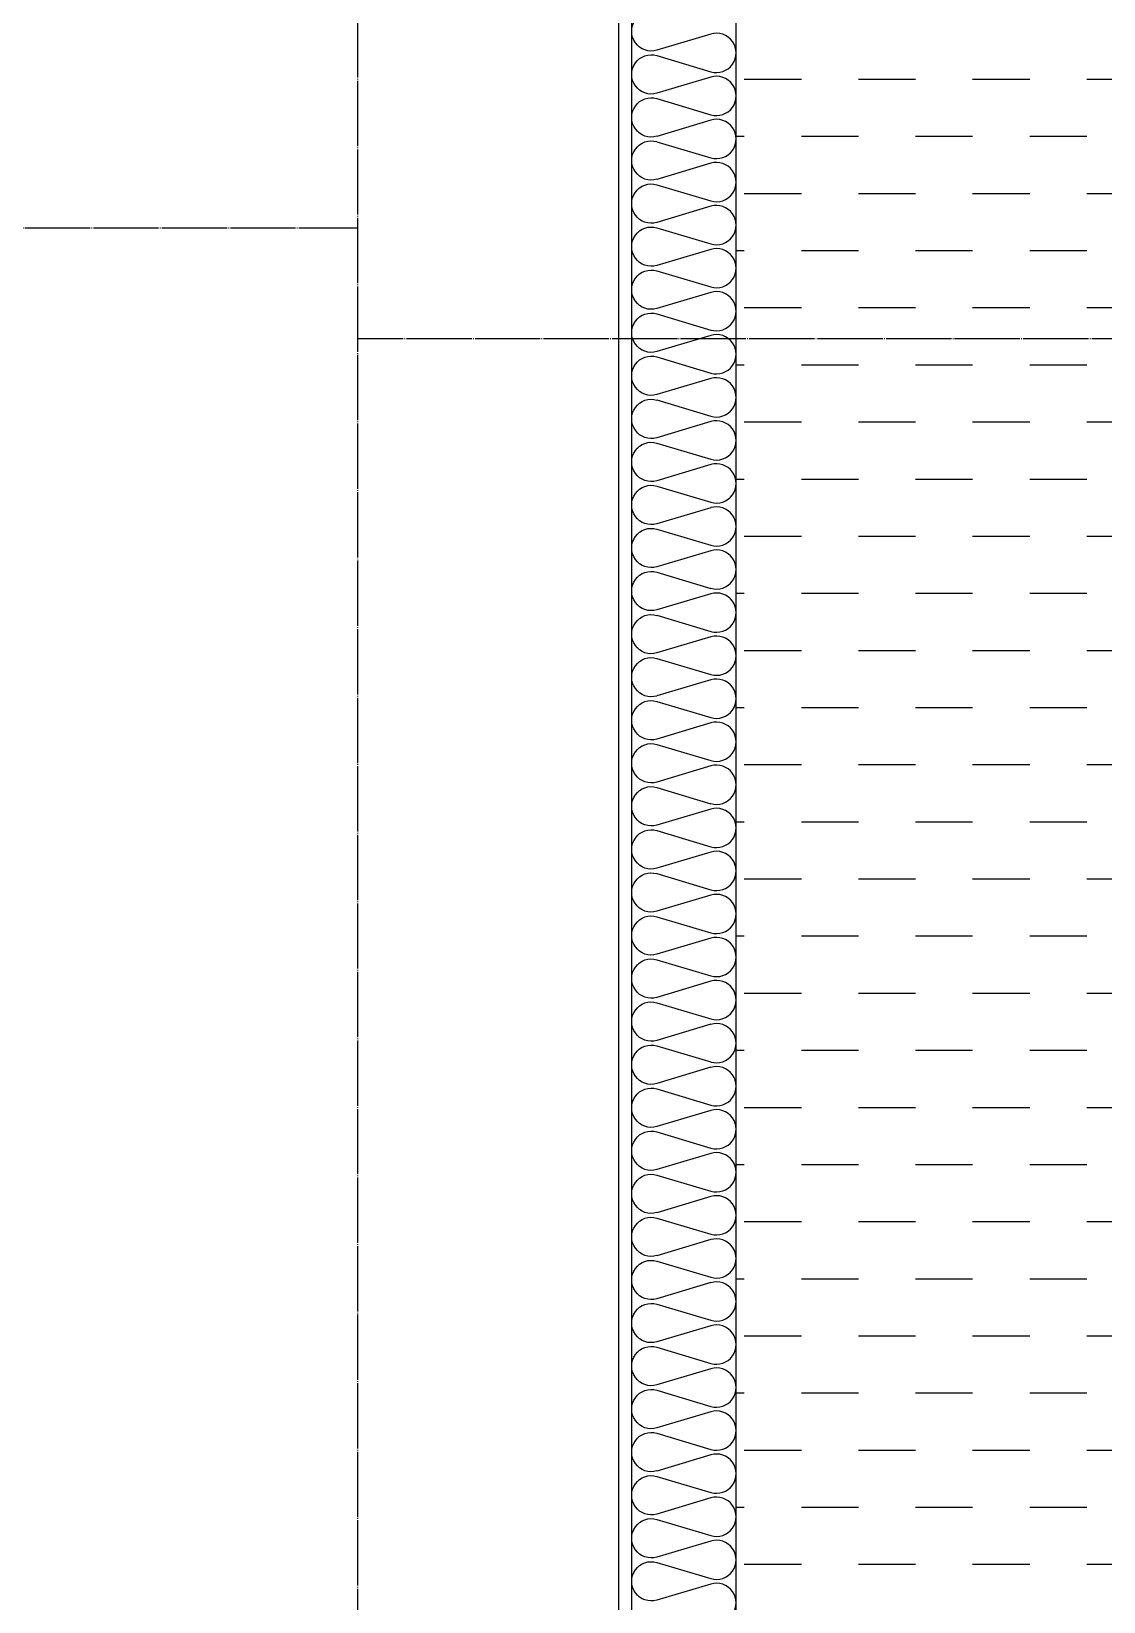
# Model space of a CAD drawing. Header units: millimetres. Extents: x 18456 to 179493, y -203649 to 469211.
# Drawn here: x 147859 to 148681, y 207893 to 209096 of the extents above; entities that cross this region are included whole.
import ezdxf

# ---------------------------------------------------------------- set-up
doc = ezdxf.new("R2010")
doc.units = ezdxf.units.MM
doc.linetypes.add('X-평면도(기본형)$0$CEN', pattern=[52.5, 50, -1, 0.5, -1])
for name, color, linetype, true_color in [('X-평면도(기본형)$0$CEN', 1, 'X-평면도(기본형)$0$CEN', 0xff0000), ('X-평면도(기본형)$0$INS', 9, 'Continuous', 0x808080), ('X-평면도(기본형)$0$INSUL', 9, 'Continuous', 0x808080), ('X-평면도(기본형)$0$W1', 2, 'Continuous', 0xffff00), ('X-평면도(기본형)$0$설비OPEN', 9, 'Continuous', 0x808080)]:
    doc.layers.add(name, color=color, linetype=linetype, true_color=true_color)

# ---------------------------------------------------------------- blocks, each defined once
blk = doc.blocks.new('U182 (X-평면도(기본형)$0$ins-l)')
at = {"layer": 'X-평면도(기본형)$0$INSUL', "color": 8, "true_color": 0x808080}
for p, q in [((3107.7, 75.8), (3092.3, 24.2)), ((3128.3, 24.2), (3112.9, 75.8)), ((3148.9, 75.8), (3133.5, 24.2)), ((3169.6, 24.2), (3154.1, 75.8)), ((3190.2, 75.8), (3174.7, 24.2)), ((3210.8, 24.2), (3195.3, 75.8)), ((3231.4, 75.8), (3215.9, 24.2)), ((3252, 24.2), (3236.5, 75.8)), ((3272.6, 75.8), (3257.1, 24.2)), ((3293.2, 24.2), (3277.8, 75.8)), ((3313.8, 75.8), (3298.4, 24.2)), ((3334.4, 24.2), (3319, 75.8)), ((3355, 75.8), (3339.6, 24.2)), ((3375.7, 24.2), (3360.2, 75.8)), ((3396.3, 75.8), (3380.8, 24.2)), ((3416.9, 24.2), (3401.4, 75.8)), ((3437.5, 75.8), (3422, 24.2)), ((3458.1, 24.2), (3442.6, 75.8)), ((3478.7, 75.8), (3463.2, 24.2)), ((3499.3, 24.2), (3483.9, 75.8)), ((3519.9, 75.8), (3504.5, 24.2)), ((3540.5, 24.2), (3525.1, 75.8)), ((3561.1, 75.8), (3545.7, 24.2)), ((3581.8, 24.2), (3566.3, 75.8)), ((3602.4, 75.8), (3586.9, 24.2)), ((3623, 24.2), (3607.5, 75.8)), ((3643.6, 75.8), (3628.1, 24.2)), ((3664.2, 24.2), (3648.7, 75.8)), ((3684.8, 75.8), (3669.3, 24.2)), ((3705.4, 24.2), (3690, 75.8)), ((3726, 75.8), (3710.6, 24.2)), ((3746.6, 24.2), (3731.2, 75.8)), ((3767.2, 75.8), (3751.8, 24.2)), ((3787.9, 24.2), (3772.4, 75.8)), ((3808.5, 75.8), (3793, 24.2)), ((3829.1, 24.2), (3813.6, 75.8)), ((3849.7, 75.8), (3834.2, 24.2)), ((3870.3, 24.2), (3854.8, 75.8)), ((3890.9, 75.8), (3875.4, 24.2)), ((3911.5, 24.2), (3896.1, 75.8)), ((3932.1, 75.8), (3916.7, 24.2)), ((3952.7, 24.2), (3937.3, 75.8)), ((3973.3, 75.8), (3957.9, 24.2)), ((3993.9, 24.2), (3978.5, 75.8)), ((4014.6, 75.8), (3999.1, 24.2)), ((4035.2, 24.2), (4019.7, 75.8)), ((4055.8, 75.8), (4040.3, 24.2)), ((4076.4, 24.2), (4060.9, 75.8)), ((4097, 75.8), (4081.5, 24.2)), ((4117.6, 24.2), (4102.2, 75.8)), ((4138.2, 75.8), (4122.8, 24.2)), ((4158.8, 24.2), (4143.4, 75.8)), ((4179.4, 75.8), (4164, 24.2)), ((4200, 24.2), (4184.6, 75.8)), ((4220.7, 75.8), (4205.2, 24.2)), ((4241.3, 24.2), (4225.8, 75.8)), ((4261.9, 75.8), (4246.4, 24.2)), ((4282.5, 24.2), (4267, 75.8)), ((4303.1, 75.8), (4287.6, 24.2)), ((4323.7, 24.2), (4308.2, 75.8)), ((4344.3, 75.8), (4328.9, 24.2)), ((4364.9, 24.2), (4349.5, 75.8)), ((4385.5, 75.8), (4370.1, 24.2)), ((4406.1, 24.2), (4390.7, 75.8)), ((4426.8, 75.8), (4411.3, 24.2)), ((4447.4, 24.2), (4431.9, 75.8)), ((4468, 75.8), (4452.5, 24.2)), ((4488.6, 24.2), (4473.1, 75.8)), ((4509.2, 75.8), (4493.7, 24.2)), ((4529.8, 24.2), (4514.3, 75.8)), ((4550.4, 75.8), (4535, 24.2)), ((4571, 24.2), (4555.6, 75.8)), ((4591.6, 75.8), (4576.2, 24.2))]:
    blk.add_line(p, q, dxfattribs=at)
at = {"layer": 'X-평면도(기본형)$0$INSUL', "color": 8, "true_color": 0x808080, "extrusion": (0, 0, -1)}
for centre in [(-3089.7, 81.2), (-3130.9, 81.2), (-3172.1, 81.2), (-3213.4, 81.2), (-3254.6, 81.2), (-3295.8, 81.2), (-3337, 81.2), (-3378.2, 81.2), (-3419.4, 81.2), (-3460.7, 81.2), (-3501.9, 81.2), (-3543.1, 81.2), (-3584.3, 81.2), (-3625.5, 81.2), (-3666.8, 81.2), (-3708, 81.2), (-3749.2, 81.2), (-3790.4, 81.2), (-3831.6, 81.2), (-3872.9, 81.2), (-3914.1, 81.2), (-3955.3, 81.2), (-3996.5, 81.2), (-4037.7, 81.2), (-4079, 81.2), (-4120.2, 81.2), (-4161.4, 81.2), (-4202.6, 81.2), (-4243.8, 81.2), (-4285.1, 81.2), (-4326.3, 81.2), (-4367.5, 81.2), (-4408.7, 81.2), (-4449.9, 81.2), (-4491.2, 81.2), (-4532.4, 81.2), (-4573.6, 81.2)]:
    blk.add_arc(centre, 18.8, 343.3008, 196.6992, dxfattribs=at)
at = {"layer": 'X-평면도(기본형)$0$INSUL', "color": 8, "true_color": 0x808080}
for centre in [(3110.3, 18.8), (3151.5, 18.8), (3192.7, 18.8), (3234, 18.8), (3275.2, 18.8), (3316.4, 18.8), (3357.6, 18.8), (3398.8, 18.8), (3440.1, 18.8), (3481.3, 18.8), (3522.5, 18.8), (3563.7, 18.8), (3604.9, 18.8), (3646.2, 18.8), (3687.4, 18.8), (3728.6, 18.8), (3769.8, 18.8), (3811, 18.8), (3852.3, 18.8), (3893.5, 18.8), (3934.7, 18.8), (3975.9, 18.8), (4017.1, 18.8), (4058.4, 18.8), (4099.6, 18.8), (4140.8, 18.8), (4182, 18.8), (4223.2, 18.8), (4264.5, 18.8), (4305.7, 18.8), (4346.9, 18.8), (4388.1, 18.8), (4429.3, 18.8), (4470.6, 18.8), (4511.8, 18.8), (4553, 18.8), (4594.2, 18.8)]:
    blk.add_arc(centre, 18.8, 163.3008, 16.6992, dxfattribs=at)

msp = doc.modelspace()

# ---------------------------------------------------------------- hatches: boundary and pattern name
at = {"layer": 'X-평면도(기본형)$0$설비OPEN'}
h = msp.add_hatch(dxfattribs=at)
h.set_pattern_fill('DASH', color=256, scale=350, style=0, pattern_type=2)
h.set_pattern_definition([(0, (92624.19, 60615.57), (43.75, 43.75), [43.75, -43.75])])
h.paths.add_polyline_path([(148699.2, 206050.6), (148399.2, 206050.6), (148399.2, 210275.6), (149769.2, 210275.6), (149769.2, 208920.6), (148699.2, 208920.6)], flags=0)

# ---------------------------------------------------------------- linework, layer by layer
at = {"layer": 'X-평면도(기본형)$0$CEN'}
for p, q in [((148109.2, 213205.6), (148109.2, 202810.6)), ((144809.2, 208945.6), (148109.2, 208945.6)), ((149824.2, 208860.6), (148109.2, 208860.6))]:
    msp.add_line(p, q, dxfattribs=at)
at = {"layer": 'X-평면도(기본형)$0$INS'}
for p, q in [((148319.2, 205420.6), (148319.2, 210390.6)), ((148399.2, 205340.6), (148399.2, 210275.6))]:
    msp.add_line(p, q, dxfattribs=at)
at = {"layer": 'X-평면도(기본형)$0$W1'}
msp.add_line((148309.2, 210395.6), (148309.2, 205430.6), dxfattribs=at)
at = {"layer": 'X-평면도(기본형)$0$설비OPEN'}
msp.add_lwpolyline([(148699.2, 206050.6), (148399.2, 206050.6), (148399.2, 210275.6), (149769.2, 210275.6), (149769.2, 208920.6), (148699.2, 208920.6)], close=True, dxfattribs=at)

# ---------------------------------------------------------------- block references
at = {"layer": 'X-평면도(기본형)$0$INSUL', "xscale": -0.7999999999999996, "yscale": 0.7999999999999996, "zscale": 0.7999999999999996, "rotation": 270}
msp.add_blockref('U182 (X-평면도(기본형)$0$ins-l)', (148319.2, 205420.6), dxfattribs=at)

doc.saveas('drawing.dxf')
